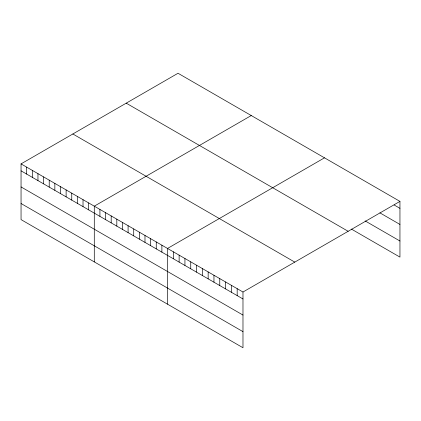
<?xml version="1.0" encoding="UTF-8"?>
<svg xmlns="http://www.w3.org/2000/svg" width="421" height="421" viewBox="0 0 421 421"><rect width="100%" height="100%" fill="white"/><g stroke="black" fill="none" stroke-linecap="round" stroke-linejoin="round"><path stroke-width="0.63" d="M21.05 163.89L242.98 292.016L242.98 347.741L21.05 219.609L21.05 163.89L178.02 73.259L399.95 201.391L399.95 257.11L351.403 229.087M251.258 115.543L94.288 206.169L94.288 261.894M324.496 157.828L167.521 248.453L167.521 304.178M242.98 292.016L399.95 201.391M394.145 204.985L399.95 208.337M379.9 212.858L399.95 224.435M365.123 220.909L399.95 241.017M126.221 103.166L348.151 231.297M72.849 133.978L294.779 262.109M21.05 170.837L242.98 298.963M21.05 186.929L242.98 315.061M21.05 203.517L242.98 331.643M237.176 288.664L237.176 295.616M231.371 285.317L231.371 292.263M225.567 281.965L225.567 288.911M219.762 278.613L219.762 285.559M213.957 275.26L213.957 282.212M208.153 271.908L208.153 278.86M202.348 268.561L202.348 275.508M196.544 265.209L196.544 272.155M190.739 261.857L190.739 268.803M184.935 258.505L184.935 265.456M179.13 255.152L179.13 262.104M173.326 251.805L173.326 258.752M161.89 245.201L161.89 252.147M156.254 241.949L156.254 248.895M150.623 238.696L150.623 245.643M144.987 235.444L144.987 242.391M139.356 232.192L139.356 239.139M133.72 228.94L133.72 235.886M128.089 225.688L128.089 232.634M122.453 222.43L122.453 229.382M116.822 219.178L116.822 226.13M111.186 215.926L111.186 222.877M105.555 212.673L105.555 219.625M99.919 209.421L99.919 216.373M88.652 202.917L88.652 209.869M83.021 199.665L83.021 206.616M77.385 196.412L77.385 203.359M71.754 193.16L71.754 200.107M66.118 189.908L66.118 196.854M60.487 186.656L60.487 193.602M54.851 183.403L54.851 190.35M49.22 180.151L49.22 187.098M43.584 176.899L43.584 183.845M37.953 173.647L37.953 180.593M32.317 170.394L32.317 177.341M26.686 167.142L26.686 174.089"/></g></svg>
